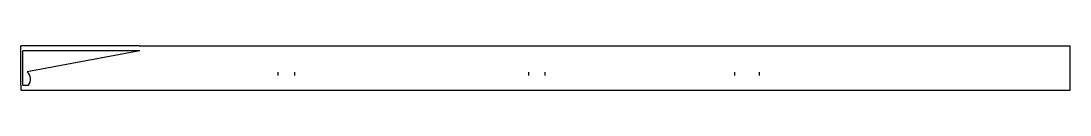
# Model space of a CAD drawing. Extents: x 1 to 6387, y 4 to 274.
import ezdxf

# ---------------------------------------------------------------- set-up
doc = ezdxf.new("R2010")
doc.units = 0
doc.layers.get('0').update_dxf_attribs({"linetype": 'CONTINUOUS'})

msp = doc.modelspace()

# ---------------------------------------------------------------- linework, layer by layer
for p, q in [((721.4, 274.3), (1, 274.3)), ((1, 34.3), (1, 274.3)), ((6386.6, 4.3), (6386.6, 274.3)), ((723.9, 244.3), (13, 244.3)), ((13, 34.3), (13, 244.3)), ((1565.4, 113.5), (1565.4, 93.5)), ((1665.4, 113.5), (1665.4, 93.5)), ((3090.4, 113.5), (3090.4, 93.5)), ((3190.4, 113.5), (3190.4, 93.5)), ((4345, 113.9), (4345, 93.9)), ((4495, 113.5), (4495, 93.5)), ((1, 34.3), (1, 4.3))]:
    msp.add_line(p, q)
at = {"color": 7, "linetype": 'CONTINUOUS'}
for p, q in [((721.4, 274.3), (6386.6, 274.3)), ((723.9, 244.3), (38, 115.8)), ((1, 4.3), (6386.6, 4.3)), ((13, 34.3), (46.4, 34.3))]:
    msp.add_line(p, q, dxfattribs=at)
msp.add_arc((1, 70.8), 58.3, 321.23908, 50.53751, dxfattribs=at)

doc.saveas('drawing.dxf')
